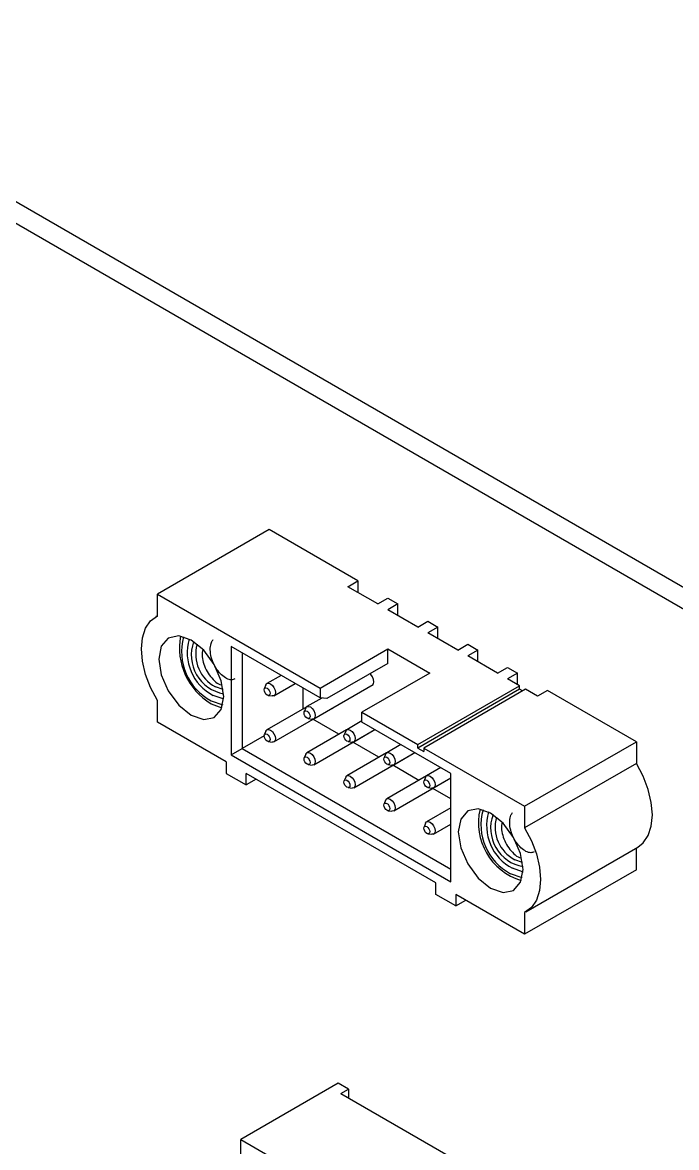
# Model space of a CAD drawing. Header units: millimetres. Extents: x -3 to 395, y 18 to 269.
# Drawn here: x 318.17 to 341.34, y 104.89 to 144.73 of the extents above; entities that cross this region are included whole.
import ezdxf

# ---------------------------------------------------------------- set-up
doc = ezdxf.new("R2010")
doc.units = ezdxf.units.MM

msp = doc.modelspace()

# ---------------------------------------------------------------- linework, layer by layer
at = {"color": 7, "linetype": 'Continuous', "lineweight": 25}
for p, q in [((363.489, 112.079), (306.921, 144.735)), ((306.266, 144.357), (362.834, 111.701)), ((326.902, 126.776), (322.943, 124.49)), ((330.049, 124.959), (326.902, 126.776)), ((329.696, 124.755), (330.049, 124.959)), ((330.756, 124.143), (329.696, 124.755)), ((330.049, 124.959), (330.049, 124.551)), ((322.943, 123.721), (322.943, 124.49)), ((322.943, 124.49), (328.706, 121.163)), ((330.756, 124.143), (331.11, 124.347)), ((331.11, 124.347), (331.463, 124.143)), ((331.463, 124.143), (331.11, 123.939)), ((332.17, 123.326), (331.11, 123.939)), ((331.463, 123.735), (331.463, 124.143)), ((322.943, 123.723), (322.895, 123.695)), ((332.17, 123.326), (332.524, 123.53)), ((332.524, 123.53), (332.877, 123.326)), ((332.877, 123.326), (332.524, 123.122)), ((333.585, 122.51), (332.524, 123.122)), ((332.877, 122.918), (332.877, 123.326)), ((324.067, 122.899), (324.053, 122.865)), ((333.585, 122.51), (333.938, 122.714)), ((333.938, 122.714), (334.292, 122.51)), ((328.706, 120.818), (325.557, 122.635)), ((325.557, 122.635), (325.557, 118.794)), ((325.948, 122.41), (325.948, 119.019)), ((328.706, 121.163), (331.11, 122.551)), ((331.11, 122.551), (332.595, 121.694)), ((331.11, 122.04), (331.11, 122.551)), ((334.292, 122.51), (333.938, 122.306)), ((334.292, 122.102), (334.292, 122.51)), ((331.11, 122.04), (328.953, 120.795)), ((334.999, 121.694), (333.938, 122.306)), ((327.329, 121.612), (326.827, 121.323)), ((332.595, 121.694), (330.19, 120.306)), ((334.999, 121.694), (335.352, 121.898)), ((335.352, 121.898), (335.706, 121.694)), ((335.706, 121.694), (335.352, 121.489)), ((335.706, 121.285), (335.706, 121.694)), ((326.787, 121.275), (326.733, 121.141)), ((327.074, 120.895), (327.823, 121.327)), ((328.105, 120.427), (328.105, 121.165)), ((328.488, 120.078), (330.593, 121.294)), ((328.706, 121.163), (328.706, 120.818)), ((332.17, 119.163), (335.777, 121.245)), ((335.777, 121.122), (332.17, 119.04)), ((335.989, 121.122), (332.383, 119.04)), ((335.777, 121.245), (335.352, 121.489)), ((335.777, 121.122), (335.777, 121.245)), ((335.883, 121.061), (335.777, 121.122)), ((336.413, 120.877), (335.989, 121.122)), ((322.943, 119.958), (322.943, 120.727)), ((325.255, 120.783), (325.291, 120.778)), ((326.87, 120.904), (327.013, 120.884)), ((328.77, 120.812), (328.241, 120.506)), ((328.953, 120.795), (328.706, 120.818)), ((336.767, 121.081), (336.413, 120.877)), ((339.913, 119.265), (336.767, 121.081)), ((324.852, 120.611), (325.23, 120.467)), ((328.236, 120.503), (326.827, 119.69)), ((327.074, 119.262), (329.179, 120.477)), ((328.202, 120.459), (328.147, 120.325)), ((325.382, 118.55), (322.943, 119.958)), ((328.284, 120.088), (328.427, 120.068)), ((329.378, 119.529), (328.457, 120.06)), ((330.19, 119.999), (329.655, 119.69)), ((330.19, 120.306), (332.17, 119.163)), ((330.19, 119.96), (330.19, 120.306)), ((333.339, 118.143), (330.19, 119.96)), ((326.787, 119.642), (326.733, 119.508)), ((329.65, 119.687), (328.241, 118.873)), ((328.488, 118.445), (330.593, 119.661)), ((329.616, 119.642), (329.561, 119.508)), ((329.902, 119.262), (330.651, 119.694)), ((326.726, 119.468), (325.948, 119.019)), ((326.87, 119.271), (327.013, 119.251)), ((329.698, 119.271), (329.841, 119.252)), ((330.792, 118.713), (329.872, 119.244)), ((331.571, 119.163), (331.07, 118.873)), ((332.17, 119.04), (332.17, 119.163)), ((335.953, 116.979), (339.913, 119.265)), ((339.913, 119.265), (339.913, 118.496)), ((325.557, 118.794), (325.948, 119.019)), ((325.557, 118.794), (333.339, 114.302)), ((325.948, 119.019), (333.339, 114.753)), ((328.202, 118.825), (328.147, 118.692)), ((331.064, 118.87), (329.655, 118.057)), ((329.902, 117.629), (332.007, 118.844)), ((331.03, 118.826), (330.975, 118.692)), ((331.317, 118.446), (332.065, 118.878)), ((332.17, 119.04), (332.383, 118.918)), ((332.383, 119.04), (332.383, 118.918)), ((332.383, 119.04), (335.953, 116.979)), ((325.382, 118.55), (325.382, 118.141)), ((328.284, 118.454), (328.427, 118.435)), ((331.112, 118.455), (331.255, 118.435)), ((332.206, 117.896), (331.286, 118.428)), ((332.986, 118.347), (332.484, 118.057)), ((339.913, 118.496), (335.953, 116.21)), ((325.382, 118.141), (326.089, 117.733)), ((332.807, 114.264), (326.089, 118.141)), ((326.089, 117.733), (326.089, 118.141)), ((326.443, 117.937), (326.089, 117.733)), ((329.616, 118.009), (329.561, 117.875)), ((332.479, 118.054), (331.07, 117.24)), ((331.317, 116.813), (333.339, 117.98)), ((332.444, 118.009), (332.39, 117.875)), ((332.731, 117.629), (333.339, 117.98)), ((333.339, 114.302), (333.339, 118.143)), ((329.698, 117.638), (329.841, 117.619)), ((332.526, 117.638), (332.67, 117.619)), ((333.339, 117.243), (332.7, 117.611)), ((331.03, 117.193), (330.975, 117.059)), ((331.112, 116.822), (331.255, 116.802)), ((333.339, 116.917), (332.484, 116.424)), ((334.673, 116.776), (334.659, 116.742)), ((335.953, 116.979), (335.953, 116.21)), ((332.444, 116.376), (332.39, 116.242)), ((332.731, 115.996), (333.339, 116.347)), ((332.526, 116.005), (332.67, 115.986)), ((336.001, 113.242), (339.961, 115.528)), ((339.913, 114.733), (339.913, 115.5)), ((335.861, 114.66), (335.898, 114.655)), ((339.913, 114.733), (335.953, 112.447)), ((332.807, 113.855), (332.807, 114.264)), ((333.514, 113.447), (332.807, 113.855)), ((335.953, 112.447), (333.514, 113.855)), ((333.514, 113.855), (333.514, 113.447)), ((333.514, 113.447), (333.868, 113.651)), ((335.953, 113.216), (335.953, 112.447)), ((329.35, 107.168), (325.902, 105.177)), ((329.71, 106.961), (329.35, 107.168)), ((329.44, 106.805), (329.71, 106.961)), ((329.44, 106.805), (333.248, 104.607)), ((329.71, 106.961), (329.71, 106.67)), ((329.71, 106.67), (329.692, 106.66)), ((325.902, 105.177), (330.428, 102.564)), ((325.902, 99.702), (325.902, 105.177))]:
    msp.add_line(p, q, dxfattribs=at)
at = {"color": 7, "linetype": 'Continuous', "lineweight": 25, "flags": 128}
for points in [[(322.943, 120.727), (322.703, 121.181), (322.525, 121.649), (322.414, 122.112), (322.377, 122.55), (322.414, 122.946), (322.525, 123.282), (322.703, 123.544), (322.943, 123.721)], [(324.145, 120.203), (324.584, 120.05), (324.957, 120.123), (325.206, 120.409), (325.294, 120.867), (325.206, 121.425), (324.957, 121.999), (324.584, 122.502), (324.145, 122.857), (323.705, 123.01), (323.332, 122.937), (323.083, 122.651), (322.996, 122.193), (323.083, 121.635), (323.332, 121.061), (323.705, 120.558), (324.145, 120.203)], [(330.53, 121.257), (330.565, 121.268), (330.605, 121.313), (330.618, 121.385), (330.605, 121.473), (330.565, 121.563), (330.507, 121.642), (330.473, 121.673)], [(325.275, 121.114), (325.272, 121.114), (325.001, 121.208)], [(326.832, 120.918), (326.791, 120.95), (326.757, 120.997), (326.734, 121.05), (326.726, 121.101), (326.734, 121.144), (326.757, 121.17), (326.791, 121.177), (326.832, 121.163), (326.872, 121.13), (326.907, 121.084), (326.93, 121.031), (326.938, 120.979), (326.93, 120.937), (326.907, 120.91), (326.872, 120.904), (326.832, 120.918)], [(326.787, 121.275), (326.789, 121.279), (326.827, 121.323), (326.884, 121.334), (326.951, 121.31), (327.017, 121.257), (327.074, 121.18), (327.112, 121.093), (327.125, 121.008), (327.112, 120.938), (327.074, 120.895), (327.017, 120.884), (327.013, 120.884)], [(325.291, 120.779), (325.279, 120.78), (324.923, 120.904)], [(324.852, 120.713), (325.258, 120.572), (325.261, 120.572)], [(328.246, 120.101), (328.205, 120.134), (328.171, 120.18), (328.148, 120.233), (328.14, 120.285), (328.148, 120.327), (328.171, 120.354), (328.205, 120.36), (328.246, 120.346), (328.287, 120.314), (328.321, 120.267), (328.344, 120.214), (328.352, 120.163), (328.344, 120.12), (328.321, 120.094), (328.287, 120.087), (328.246, 120.101)], [(328.202, 120.459), (328.203, 120.463), (328.241, 120.506), (328.298, 120.517), (328.365, 120.494), (328.432, 120.44), (328.488, 120.364), (328.526, 120.276), (328.539, 120.192), (328.526, 120.122), (328.488, 120.078), (328.432, 120.067), (328.427, 120.068)], [(329.116, 120.44), (329.151, 120.452), (329.179, 120.477)], [(326.832, 119.285), (326.791, 119.317), (326.757, 119.364), (326.734, 119.417), (326.726, 119.468), (326.734, 119.511), (326.757, 119.537), (326.791, 119.544), (326.832, 119.53), (326.872, 119.497), (326.907, 119.45), (326.93, 119.397), (326.938, 119.346), (326.93, 119.304), (326.907, 119.277), (326.872, 119.271), (326.832, 119.285)], [(326.787, 119.642), (326.789, 119.646), (326.827, 119.69), (326.884, 119.701), (326.951, 119.677), (327.017, 119.623), (327.074, 119.547), (327.112, 119.46), (327.125, 119.375), (327.112, 119.305), (327.074, 119.262), (327.017, 119.251), (327.013, 119.251)], [(329.66, 119.285), (329.62, 119.318), (329.585, 119.364), (329.562, 119.417), (329.554, 119.469), (329.562, 119.511), (329.585, 119.537), (329.62, 119.544), (329.66, 119.53), (329.701, 119.497), (329.735, 119.451), (329.758, 119.398), (329.766, 119.346), (329.758, 119.304), (329.735, 119.277), (329.701, 119.271), (329.66, 119.285)], [(329.616, 119.642), (329.618, 119.646), (329.655, 119.69), (329.712, 119.701), (329.779, 119.678), (329.846, 119.624), (329.902, 119.547), (329.94, 119.46), (329.954, 119.375), (329.94, 119.306), (329.902, 119.262), (329.846, 119.251), (329.841, 119.252)], [(330.53, 119.624), (330.565, 119.635), (330.593, 119.661)], [(328.246, 118.468), (328.205, 118.501), (328.171, 118.547), (328.148, 118.6), (328.14, 118.652), (328.148, 118.694), (328.171, 118.721), (328.205, 118.727), (328.246, 118.713), (328.287, 118.68), (328.321, 118.634), (328.344, 118.581), (328.352, 118.529), (328.344, 118.487), (328.321, 118.461), (328.287, 118.454), (328.246, 118.468)], [(328.202, 118.825), (328.203, 118.83), (328.241, 118.873), (328.298, 118.884), (328.365, 118.861), (328.432, 118.807), (328.488, 118.731), (328.526, 118.643), (328.539, 118.558), (328.526, 118.489), (328.488, 118.445), (328.432, 118.434), (328.427, 118.435)], [(331.074, 118.468), (331.034, 118.501), (330.999, 118.548), (330.976, 118.601), (330.968, 118.652), (330.976, 118.694), (330.999, 118.721), (331.034, 118.728), (331.074, 118.713), (331.115, 118.681), (331.149, 118.634), (331.172, 118.581), (331.18, 118.53), (331.172, 118.488), (331.149, 118.461), (331.115, 118.454), (331.074, 118.468)], [(331.03, 118.826), (331.032, 118.83), (331.07, 118.873), (331.126, 118.884), (331.193, 118.861), (331.26, 118.807), (331.317, 118.731), (331.355, 118.644), (331.368, 118.559), (331.355, 118.489), (331.317, 118.446), (331.26, 118.435), (331.255, 118.435)], [(331.944, 118.808), (331.98, 118.819), (332.007, 118.844)], [(339.961, 115.528), (340.153, 115.679), (340.331, 115.941), (340.442, 116.277), (340.479, 116.672), (340.442, 117.111), (340.331, 117.574), (340.153, 118.042), (339.913, 118.496)], [(329.616, 118.009), (329.618, 118.013), (329.655, 118.057), (329.712, 118.068), (329.779, 118.045), (329.846, 117.991), (329.902, 117.914), (329.94, 117.827), (329.954, 117.742), (329.94, 117.673), (329.902, 117.629), (329.846, 117.618), (329.841, 117.619)], [(332.444, 118.009), (332.446, 118.013), (332.484, 118.057), (332.541, 118.068), (332.607, 118.045), (332.674, 117.991), (332.731, 117.914), (332.769, 117.827), (332.782, 117.742), (332.769, 117.673), (332.731, 117.629), (332.674, 117.618), (332.67, 117.619)], [(329.66, 117.652), (329.62, 117.685), (329.585, 117.731), (329.562, 117.784), (329.554, 117.836), (329.562, 117.878), (329.585, 117.904), (329.62, 117.911), (329.66, 117.897), (329.701, 117.864), (329.735, 117.818), (329.758, 117.765), (329.766, 117.713), (329.758, 117.671), (329.735, 117.644), (329.701, 117.638), (329.66, 117.652)], [(332.489, 117.652), (332.448, 117.685), (332.414, 117.731), (332.391, 117.784), (332.383, 117.836), (332.391, 117.878), (332.414, 117.904), (332.448, 117.911), (332.489, 117.897), (332.529, 117.864), (332.564, 117.818), (332.587, 117.765), (332.595, 117.713), (332.587, 117.671), (332.564, 117.645), (332.529, 117.638), (332.489, 117.652)], [(331.03, 117.193), (331.032, 117.197), (331.07, 117.24), (331.126, 117.251), (331.193, 117.228), (331.26, 117.174), (331.317, 117.098), (331.355, 117.011), (331.368, 116.926), (331.355, 116.856), (331.317, 116.813), (331.26, 116.802), (331.255, 116.802)], [(331.074, 116.835), (331.034, 116.868), (330.999, 116.915), (330.976, 116.968), (330.968, 117.019), (330.976, 117.061), (330.999, 117.088), (331.034, 117.094), (331.074, 117.08), (331.115, 117.048), (331.149, 117.001), (331.172, 116.948), (331.18, 116.897), (331.172, 116.854), (331.149, 116.828), (331.115, 116.821), (331.074, 116.835)], [(334.751, 116.734), (334.312, 116.887), (333.939, 116.814), (333.69, 116.527), (333.602, 116.07), (333.69, 115.512), (333.939, 114.938), (334.312, 114.435), (334.751, 114.08), (335.191, 113.927), (335.564, 114), (335.813, 114.286), (335.9, 114.744), (335.813, 115.302), (335.564, 115.876), (335.191, 116.379), (334.751, 116.734)], [(332.444, 116.376), (332.446, 116.38), (332.484, 116.424), (332.541, 116.435), (332.607, 116.412), (332.674, 116.358), (332.731, 116.281), (332.769, 116.194), (332.782, 116.109), (332.769, 116.04), (332.731, 115.996), (332.674, 115.985), (332.67, 115.986)], [(332.489, 116.019), (332.448, 116.052), (332.414, 116.098), (332.391, 116.151), (332.383, 116.203), (332.391, 116.245), (332.414, 116.271), (332.448, 116.278), (332.489, 116.264), (332.529, 116.231), (332.564, 116.185), (332.587, 116.132), (332.595, 116.08), (332.587, 116.038), (332.564, 116.012), (332.529, 116.005), (332.489, 116.019)], [(335.953, 116.21), (336.193, 115.756), (336.372, 115.288), (336.482, 114.825), (336.519, 114.386), (336.482, 113.991), (336.372, 113.655), (336.193, 113.393), (335.953, 113.216)], [(335.898, 114.656), (335.885, 114.657), (335.529, 114.781)], [(335.882, 114.99), (335.879, 114.991), (335.608, 115.085)], [(335.868, 114.449), (335.864, 114.449), (335.458, 114.59)]]:
    msp.add_lwpolyline(points, dxfattribs=at)
at = {"color": 7, "linetype": 'Continuous', "lineweight": 25}
for centre, radius, start, end in [((326.006, 122.577), 2.279, 169.2644, 239.5731), ((325.756, 122.447), 1.955, 164.3075, 242.462), ((325.712, 122.422), 1.711, 163.8557, 242.5484), ((325.533, 122.331), 1.388, 160.0369, 259.9577), ((325.604, 122.364), 1.303, 164.2501, 242.4634), ((336.466, 116.397), 2.147, 167.0398, 252.9548), ((336.362, 116.324), 1.955, 164.2981, 242.4714), ((336.318, 116.299), 1.711, 163.8529, 242.5512), ((336.139, 116.208), 1.388, 160.0369, 259.9577), ((336.21, 116.24), 1.303, 164.2498, 242.4639)]:
    msp.add_arc(centre, radius, start, end, dxfattribs=at)
for points, knots in [([(325.692, 121.49), (325.652, 121.474), (325.567, 121.44), (325.398, 121.492), (325.216, 121.62), (325.048, 121.817), (324.913, 122.06), (324.828, 122.327), (324.809, 122.579), (324.847, 122.769), (324.9, 122.851), (324.92, 122.883)], [0, 0, 0, 0, 0.106943, 0.224407, 0.341905, 0.459368, 0.576866, 0.694332, 0.817954, 0.928942, 1, 1, 1, 1]), ([(324.549, 122.531), (324.542, 122.499), (324.52, 122.403), (324.534, 122.202), (324.605, 121.942), (324.738, 121.681), (324.914, 121.461), (325.079, 121.317), (325.174, 121.284), (325.203, 121.273)], [0, 0, 0, 0, 0.07731, 0.231686, 0.398595, 0.570516, 0.742605, 0.919879, 1, 1, 1, 1]), ([(336.298, 115.367), (336.258, 115.351), (336.174, 115.317), (336.004, 115.369), (335.823, 115.497), (335.655, 115.694), (335.519, 115.937), (335.435, 116.204), (335.415, 116.456), (335.454, 116.646), (335.507, 116.728), (335.527, 116.76)], [0, 0, 0, 0, 0.106943, 0.224408, 0.341907, 0.459368, 0.576868, 0.694331, 0.817954, 0.928942, 1, 1, 1, 1]), ([(335.154, 116.397), (335.147, 116.369), (335.126, 116.276), (335.14, 116.079), (335.212, 115.819), (335.344, 115.558), (335.521, 115.337), (335.693, 115.188), (335.796, 115.153), (335.834, 115.141)], [0, 0, 0, 0, 0.067763, 0.220169, 0.384942, 0.554665, 0.724554, 0.899562, 1, 1, 1, 1])]:
    msp.add_open_spline(points, degree=3, knots=knots, dxfattribs=at)

doc.saveas('drawing.dxf')
